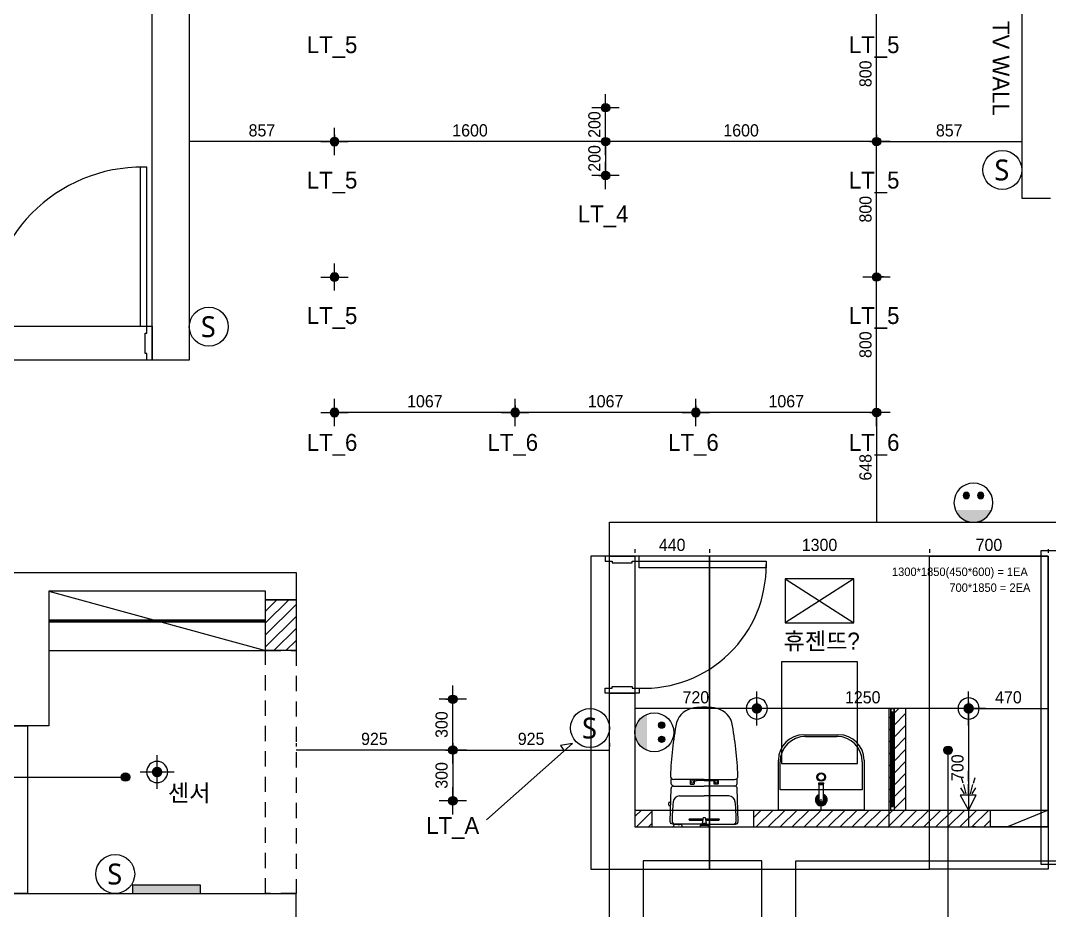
# Model space of a CAD drawing. Header units: millimetres. Extents: x 332171 to 384371, y 54317 to 89920.
# Drawn here: x 364290 to 370363, y 60346 to 65602 of the extents above; entities that cross this region are included whole.
import ezdxf
from ezdxf.enums import TextEntityAlignment as Align

# ---------------------------------------------------------------- set-up
doc = ezdxf.new("R2010")
doc.units = ezdxf.units.MM
doc.header["$LTSCALE"] = 60
doc.linetypes.add('HID', pattern=[2.5, 1.5, -1])
doc.linetypes.add('HIDDEN', pattern=[0.375, 0.25, -0.125])
for name, color, linetype in [('0-ELC TEXT', 7, 'Continuous'), ('03-WAL NEW', 3, 'Continuous'), ('04-WIN', 4, 'Continuous'), ('06-LIGHT', 4, 'Continuous'), ('07-DIM WAL', 5, 'Continuous'), ('2CONTINUOUS', 2, 'Continuous'), ('3.기호.계단선', 30, 'Continuous'), ('BATH', 4, 'Continuous'), ('CO-BATH', 6, 'Continuous'), ('CO-DO-FR', 7, 'Continuous'), ('CO-DOOR', 8, 'Continuous'), ('F-DOOR', 6, 'Continuous'), ('fin', 5, 'Continuous'), ('HAT', 8, 'Continuous'), ('HL', 6, 'HIDDEN'), ('RC-LIGHT', 7, 'Continuous'), ('설비', 140, 'Continuous')]:
    doc.layers.add(name, color=color, linetype=linetype)
doc.styles.add('YOURNAME', font='HY울릉도M.TTF')
doc.styles.add('코레일둥고', font='Korail_Round_Gothic_Medium.ttf')
doc.dimstyles.new('40', dxfattribs={"dimscale": 40, "dimtxt": 1.8, "dimasz": 0.9, "dimexe": 0.5, "dimexo": 1, "dimgap": 0.7, "dimtad": 1, "dimdec": 0, "dimzin": 0, "dimdsep": 46, "dimtxsty": 'YOURNAME', "dimblk": 'NONE', "dimcen": 0, "dimclrd": 1, "dimclre": 1, "dimclrt": 7, "dimadec": 0, "dimazin": 0, "dimtfac": 1, "dimtdec": 0, "dimtix": 1, "dimtmove": 2, "dimatfit": 3, "dimldrblk": 'NONE', "dimfxl": 1, "dimtolj": 1, "dimtzin": 0, "dimarcsym": 0})
pattern_1 = [(45, (25800, 0), (-35.355339, 35.355339), [])]

# ---------------------------------------------------------------- blocks, each defined once
blk = doc.blocks.new('floorplan')
at = {"layer": '3.기호.계단선'}
h = blk.add_hatch(color=256, dxfattribs=at)
h.dxf.hatch_style = 1
h.paths.add_polyline_path([(371694.3, 92857.4), (372094.3, 92857.4), (372094.3, 92907.4), (371694.3, 92907.4)])
at = {"layer": '04-WIN'}
for points in [[(370808.9, 96207.4), (371808.9, 96207.4), (371808.9, 96007.4), (370808.9, 96007.4)], [(374658.9, 94040.4), (374508.9, 94040.4), (374508.9, 94850.4), (374658.9, 94850.4)]]:
    blk.add_lwpolyline(points, close=True, dxfattribs=at)
blk.add_lwpolyline([(370873.9, 93847.4), (371073.9, 93847.4), (371073.9, 92857.4), (370873.9, 92857.4), (370873.9, 93847.4)], dxfattribs=at)
at = {"layer": '2CONTINUOUS'}
for p, q in [((376942.9, 99547.4), (376942.9, 96964.4)), ((376942.9, 96964.4), (377112.9, 96964.4)), ((372658.9, 92657.4), (372658.9, 92857.4))]:
    blk.add_line(p, q, dxfattribs=at)
for points in [[(369332.9, 99740.2), (369332.9, 99539.4), (368462.9, 99539.4), (368462.9, 96207.4), (370808.9, 96207.4), (370808.9, 94752.4), (372658.9, 94752.4), (372658.9, 94592.4), (372478.9, 94592.4), (372478.9, 94642.4), (371198.9, 94642.4), (371198.9, 93847.4), (370873.9, 93847.4)], [(372764.9, 99547.4), (372028.9, 99547.4), (372028.9, 96007.4), (371808.9, 96007.4), (371808.9, 99539.4), (370865.9, 99539.4), (370865.9, 99741.6)], [(374508.9, 94850.4), (374508.9, 95050.4), (378805.9, 95050.4)], [(374658.9, 94040.4), (374658.9, 93250.4), (377098.9, 93250.4), (377098.9, 94850.4), (374508.9, 94850.4)], [(374508.9, 92657.4), (374508.9, 94040.4), (374658.9, 94040.4), (374508.9, 94040.4)], [(374508.9, 92007.4), (375408.9, 92007.4), (375408.9, 93050.4), (374708.9, 93050.4), (374708.9, 92657.4)], [(374708.9, 89442.4), (374708.9, 91807.4), (375608.9, 91807.4), (375608.9, 93050.4), (384977.9, 93050.4)], [(370873.9, 92857.4), (372658.9, 92857.4)]]:
    blk.add_lwpolyline(points, dxfattribs=at)
at = {"layer": '3.기호.계단선'}
blk.add_lwpolyline([(371694.3, 92857.4), (372094.3, 92857.4), (372094.3, 92907.4), (371694.3, 92907.4)], close=True, dxfattribs=at)
blk = doc.blocks.new('CJSWJD')
at = {"layer": '03-WAL NEW'}
h = blk.add_hatch(dxfattribs=at)
h.set_pattern_fill('_USER', color=256, scale=50, angle=45, pattern_type=0)
h.set_pattern_definition(pattern_1)
h.paths.add_polyline_path([(370122.8, 60938.7), (369416.4, 60938.7), (369416.4, 60838.7), (370122.8, 60838.7)])
h.paths.add_polyline_path([(370016.4, 60938.7), (370122.8, 60938.7), (370122.8, 60838.7), (370016.4, 60838.7)], flags=16)
at = {"layer": 'HAT'}
h = blk.add_hatch(dxfattribs=at)
h.set_pattern_fill('_USER', color=256, scale=50, angle=45, pattern_type=0)
h.set_pattern_definition(pattern_1)
h.paths.add_polyline_path([(365916.4, 61880.7), (365736.4, 61880.7), (365736.4, 62180.7), (365916.4, 62180.7)])
h = blk.add_hatch(dxfattribs=at)
h.set_pattern_fill('_USER', color=8, scale=50, angle=45, pattern_type=0)
h.set_pattern_definition(pattern_1)
h.paths.add_polyline_path([(369516.4, 61538.7), (369446.4, 61538.7), (369446.4, 61508.7), (369446.4, 60938.7), (369516.4, 60938.7)])
h.paths.add_polyline_path([(369426.4, 61538.7), (369416.4, 61538.7), (369416.4, 60938.7), (369426.4, 60938.7)])
h = blk.add_hatch(dxfattribs=at)
h.set_pattern_fill('_USER', color=256, scale=50, angle=45, pattern_type=0)
h.set_pattern_definition(pattern_1)
h.paths.add_polyline_path([(369416.4, 60938.7), (368616.4, 60938.7), (368616.4, 60838.7), (369416.4, 60838.7)])
h.paths.add_polyline_path([(368016.4, 60938.7), (367916.4, 60938.7), (367916.4, 60838.7), (368016.4, 60838.7)])
at = {"color": 8}
blk.add_line((369016.4, 60938.7), (369016.4, 61003.7), dxfattribs=at)
at = {"layer": '03-WAL NEW'}
for p, q in [((367916.4, 60938.7), (370116.4, 60938.7)), ((368016.4, 60938.7), (368016.4, 60838.7)), ((368616.4, 60938.7), (368616.4, 60838.7)), ((369416.4, 60938.7), (369416.4, 60838.7))]:
    blk.add_line(p, q, dxfattribs=at)
for points in [[(365916.4, 61880.7), (365736.4, 61880.7), (365736.4, 62180.7), (365916.4, 62180.7)], [(369416.4, 60938.7), (369516.4, 60938.7), (369516.4, 61538.7), (369416.4, 61538.7)]]:
    blk.add_lwpolyline(points, close=True, dxfattribs=at)
at = {"layer": '3.기호.계단선', "color": 8, "linetype": 'HID'}
blk.add_lwpolyline([(365736.4, 61880.7), (365916.4, 61880.7), (365916.4, 60445.7), (365736.4, 60445.7)], close=True, dxfattribs=at)
at = {"layer": 'BATH', "color": 8}
for p, q in [((369884.9, 61108.8), (369884.9, 61170)), ((369855, 61097.6), (369845.3, 61130.5)), ((369914.7, 61097.6), (369924.4, 61130.5)), ((369861.7, 61035), (369840.1, 61069.3)), ((369872.9, 61034.2), (369858.7, 61089.4)), ((369884.9, 61032), (369884.9, 61092.2)), ((369896.8, 61034.2), (369911, 61089.4)), ((369908, 61035), (369929.6, 61069.3)), ((369835.6, 61027.5), (369886.4, 60938.7)), ((369931.9, 61027.5), (369835.6, 61027.5)), ((369886.4, 60938.7), (369931.9, 61027.5))]:
    blk.add_line(p, q, dxfattribs=at)
at = {"layer": 'CO-BATH', "color": 8}
for p, q in [((369433.9, 61518.7), (369433.9, 60958.7)), ((369438.9, 61518.7), (369438.9, 60958.7)), ((368913.9, 61383.7), (369118.9, 61383.7)), ((368923.9, 61373.7), (369108.9, 61373.7)), ((368763.9, 60938.7), (368763.9, 61233.7)), ((368773.9, 61058.7), (368773.9, 61223.7)), ((369258.9, 61223.7), (369258.9, 61058.7)), ((369268.9, 61233.7), (369268.9, 60938.7)), ((369001.9, 61099.2), (369030.9, 61099.2)), ((369001.9, 61094.2), (369001.9, 61099.2)), ((369001.9, 61094.2), (369030.9, 61094.2)), ((369002.9, 61089.2), (369002.9, 61094.2)), ((369029.9, 61089.2), (369029.9, 61094.2)), ((369030.9, 61094.2), (369030.9, 61099.2)), ((369258.9, 61058.7), (368773.9, 61058.7)), ((369002.9, 61089.2), (369029.9, 61089.2)), ((369003.9, 60998.7), (369003.9, 61089.2)), ((369028.9, 60998.7), (369028.9, 61089.2)), ((369268.9, 60938.7), (368763.9, 60938.7)), ((370356.4, 60938.7), (370116.4, 60838.7))]:
    blk.add_line(p, q, dxfattribs=at)
for points in [[(369426.4, 61538.7), (369446.4, 61538.7), (369446.4, 60938.7), (369426.4, 60938.7)], [(369426.4, 61538.7), (369426.4, 61508.7), (369431.4, 61508.7), (369431.4, 61518.7), (369441.4, 61518.7), (369441.4, 61508.7), (369446.4, 61508.7), (369446.4, 61538.7)], [(369426.4, 60938.7), (369426.4, 60968.7), (369431.4, 60968.7), (369431.4, 60958.7), (369441.4, 60958.7), (369441.4, 60968.7), (369446.4, 60968.7), (369446.4, 60938.7)], [(370016.4, 60938.7), (370356.4, 60938.7), (370356.4, 60838.7), (370016.4, 60838.7)]]:
    blk.add_lwpolyline(points, close=True, dxfattribs=at)
for radius in [25, 20]:
    blk.add_circle((369016.4, 61133.7), radius, dxfattribs=at)
for centre, radius, start, end in [((368913.9, 61233.7), 150, 90, 180), ((368923.9, 61223.7), 150, 90, 180), ((369108.9, 61223.7), 150, 0, 90), ((369118.9, 61233.7), 150, 0, 90), ((369016.4, 60998.7), 35, 110.92486, 69.07519), ((369016.4, 60998.7), 30, 114.62434, 65.37571), ((369016.4, 60998.7), 25, 120.00002, 60.00002), ((369016.4, 60998.7), 18, 133.98299, 46.01706), ((369016.4, 60998.7), 12.5, 180.00002, 0.00002)]:
    blk.add_arc(centre, radius, start, end, dxfattribs=at)
at = {"layer": 'CO-DO-FR'}
for points in [[(365066.4, 63795.7), (365066.4, 63595.7), (365036.4, 63595.7), (365036.4, 63635.7), (365026.4, 63635.7), (365026.4, 63755.7), (365036.4, 63755.7), (365036.4, 63795.7), (365066.4, 63795.7)], [(367941.4, 62438.7), (367741.4, 62438.7), (367741.4, 62408.7), (367781.4, 62408.7), (367781.4, 62398.7), (367901.4, 62398.7), (367901.4, 62408.7), (367941.4, 62408.7), (367941.4, 62438.7)], [(367941.4, 61628.7), (367741.4, 61628.7), (367741.4, 61658.7), (367781.4, 61658.7), (367781.4, 61668.7), (367901.4, 61668.7), (367901.4, 61658.7), (367941.4, 61658.7), (367941.4, 61628.7)]]:
    blk.add_lwpolyline(points, close=True, dxfattribs=at)
at = {"layer": 'CO-DOOR'}
for points in [[(364996.4, 64735.7), (364996.4, 63795.7), (365036.4, 63795.7), (365036.4, 64735.7)], [(368691.4, 62368.7), (367941.4, 62368.7), (367941.4, 62408.7), (368691.4, 62408.7)]]:
    blk.add_lwpolyline(points, close=True, dxfattribs=at)
for centre, radius, start, end in [((365006.4, 63825.3), 910.5, 89.3707, 181.86142), ((367970.8, 62378.7), 720.6, 267.65643, 0.79513)]:
    blk.add_arc(centre, radius, start, end, dxfattribs=at)
at = {"layer": 'F-DOOR', "color": 8}
blk.add_line((364456.4, 62230.7), (365736.4, 61880.7), dxfattribs=at)
blk.add_lwpolyline([(364456.4, 62230.7), (364456.4, 61880.7), (365736.4, 61880.7), (365736.4, 62230.7)], close=True, dxfattribs=at)
at = {"layer": 'fin', "color": 8}
for p, q in [((368325.6, 61119.4), (368146.3, 61119.4)), ((368325.6, 61119.4), (368504.9, 61119.4)), ((368145.2, 61080.1), (368325.6, 61080.1)), ((368506, 61080.1), (368325.6, 61080.1)), ((368180.4, 61022.3), (368325.6, 61022.3)), ((368470.8, 61022.3), (368325.6, 61022.3)), ((368317.6, 60855.1), (368153, 60855.1)), ((368169.9, 60853.7), (368157.4, 60853.7)), ((368169.9, 60853.7), (368182.4, 60853.7)), ((368333.6, 60855.1), (368498.2, 60855.1))]:
    blk.add_line(p, q, dxfattribs=at)
for points in [[(368145.2, 61080.1, -0.371724), (368130.8, 61094.8, -0.003515), (368131.7, 61125.8, -0.320541)], [(368506, 61080.1, 0.371724), (368520.4, 61094.8, 0.003515), (368519.5, 61125.8, 0.320541)], [(368153, 60855.1), (368140.6, 60855.1, -0.421209), (368125.6, 60870.5), (368130.2, 61065.5, -0.001659)], [(368498.2, 60855.1), (368510.6, 60855.1, 0.421209), (368525.6, 60870.5), (368521, 61065.5, 0.001659)]]:
    blk.add_lwpolyline(points, format="xyb", dxfattribs=at)
for centre, radius, start, end in [((368281.4, 61417.1), 125.5, 96.57592, 161.7036), ((368325.6, 61140.1), 405.9, 90, 98.30074), ((368325.6, 61140.1), 405.9, 81.69926, 90), ((368369.8, 61417.1), 125.5, 18.2964, 83.42408), ((370330.4, 61050.4), 2205.9, 169.39193, 177.6667), ((366320.8, 61050.4), 2205.9, 2.3333, 10.60807), ((368146.3, 61139.4), 20, 177.6667, 270), ((368504.9, 61139.4), 20, 270, 2.3333), ((368145.2, 61065.1), 15, 90, 178.63491), ((368506, 61065.1), 15, 1.36509, 90), ((369136.9, 60883), 1000, 174.05625, 180.68841), ((368182.1, 60982.4), 40, 92.48709, 174.05625), ((368469.1, 60982.4), 40, 5.94375, 87.51291), ((367514.3, 60883), 1000, 359.31159, 5.94375), ((368153, 60871.1), 16, 180.68841, 270), ((368157.4, 60838.7), 15, 90, 180), ((368182.4, 60838.7), 15, 0, 90), ((368498.2, 60871.1), 16, 270, 359.31159)]:
    blk.add_arc(centre, radius, start, end, dxfattribs=at)
at = {"layer": 'HL', "color": 8, "linetype": 'Continuous'}
for p, q in [((368325.6, 61112.3), (368279.3, 61112.3)), ((368325.6, 61112.3), (368371.9, 61112.3)), ((368116.6, 60969.1), (368116.6, 60981.2)), ((368120.6, 60985.2), (368128.3, 60985.2)), ((368120.6, 60965.1), (368127.9, 60965.1)), ((368239.1, 60886.7), (368318.1, 60886.7)), ((368239.1, 60879.7), (368317.1, 60879.7)), ((368318.7, 60853.5), (368313.2, 60848.7)), ((368319.6, 60894.9), (368314.3, 60860.5)), ((368314.3, 60860.5), (368318.7, 60853.5)), ((368314.3, 60860.5), (368336.9, 60860.5)), ((368318.7, 60853.5), (368332.5, 60853.5)), ((368319.6, 60894.9), (368331.6, 60894.9)), ((368331.6, 60894.9), (368336.9, 60860.5)), ((368336.9, 60860.5), (368332.5, 60853.5)), ((368332.5, 60853.5), (368338, 60848.7)), ((368333.1, 60886.7), (368412.1, 60886.7)), ((368334.1, 60879.7), (368412.1, 60879.7)), ((368301.6, 60848.7), (368301.6, 60838.7)), ((368301.6, 60848.7), (368349.6, 60848.7)), ((368349.6, 60848.7), (368349.6, 60838.7))]:
    blk.add_line(p, q, dxfattribs=at)
for points in [[(368243, 61119.4), (368243, 61095.2, 0.414214), (368247, 61091.2), (368263.5, 61091.2, 0.414214), (368267.5, 61095.2), (368267.5, 61110.8), (368267.5, 61119.4)], [(368267.5, 61110.8), (368277.3, 61110.8, 0.414214), (368279.3, 61112.8), (368279.3, 61119.4)], [(368383.7, 61110.8), (368373.9, 61110.8, -0.414214), (368371.9, 61112.8), (368371.9, 61119.4)], [(368408.2, 61119.4), (368408.2, 61095.2, -0.414214), (368404.2, 61091.2), (368387.7, 61091.2, -0.414214), (368383.7, 61095.2), (368383.7, 61110.8), (368383.7, 61119.4)]]:
    blk.add_lwpolyline(points, format="xyb", dxfattribs=at)
for centre in [(368255.6, 61105.1), (368395.6, 61105.1)]:
    blk.add_circle(centre, 8, dxfattribs=at)
for centre, radius, start, end in [((368120.6, 60981.2), 4, 90, 180), ((368120.6, 60969.1), 4, 180, 270), ((368239.1, 60883.2), 3.5, 90, 270), ((368412.1, 60883.2), 3.5, 270, 90)]:
    blk.add_arc(centre, radius, start, end, dxfattribs=at)
blk.add_blockref('floorplan', (-6742.6, -32411.6))
blk = doc.blocks.new('1')
at = {"linetype": 'Continuous'}
h = blk.add_hatch(color=4, dxfattribs=at)
h.dxf.hatch_style = 1
edge = h.paths.add_edge_path()
edge.add_arc((11539653, -14273504), 37.5, 0, 360)
at = {"color": 1, "linetype": 'Continuous'}
for p, q in [((11539653, -14273637), (11539653, -14273370)), ((11539520, -14273504), (11539787, -14273504))]:
    blk.add_line(p, q, dxfattribs=at)
at = {"color": 4, "linetype": 'Continuous'}
for radius in [41.5, 37.5]:
    blk.add_circle((11539653, -14273504), radius, dxfattribs=at)
blk = doc.blocks.new('hallogen')
h = blk.add_hatch(color=256)
h.dxf.hatch_style = 1
edge = h.paths.add_edge_path()
edge.add_arc((48591.7, 60854.3), 31.2, 0, 360, ccw=False)
at = {"color": 1, "linetype": 'Continuous'}
for p, q in [((48591.7, 60954.3), (48591.7, 60754.3)), ((48691.7, 60854.3), (48491.7, 60854.3))]:
    blk.add_line(p, q, dxfattribs=at)
at = {"color": 4, "linetype": 'Continuous'}
blk.add_circle((48591.7, 60854.3), 62.5, dxfattribs=at)
blk = doc.blocks.new('*D122')
at = {"layer": '07-DIM WAL', "color": 1, "lineweight": -2}
for p, q in [((369656.4, 62478.7), (369656.4, 62458.7)), ((369656.4, 62438.7), (370356.4, 62438.7)), ((370356.4, 62478.7), (370356.4, 62458.7))]:
    blk.add_line(p, q, dxfattribs=at)
at = {"layer": 'Defpoints', "color": 0}
for p in [(369656.4, 62438.7), (370356.4, 62438.7), (370356.4, 62438.7)]:
    blk.add_point(p, dxfattribs=at)
at = {"layer": '07-DIM WAL', "color": 7, "insert": (370006.4, 62504.2), "char_height": 72, "attachment_point": 5, "style": 'YOURNAME'}
blk.add_mtext('\\A1;700', dxfattribs=at)
blk = doc.blocks.new('_None')
blk = doc.blocks.new('*D123')
at = {"layer": '07-DIM WAL', "color": 1, "lineweight": -2}
for p, q in [((368356.4, 62478.7), (368356.4, 62458.7)), ((369656.4, 62438.7), (368356.4, 62438.7)), ((369656.4, 62478.7), (369656.4, 62458.7))]:
    blk.add_line(p, q, dxfattribs=at)
at = {"layer": 'Defpoints', "color": 0}
for p in [(368356.4, 62438.7), (368356.4, 62438.7), (369656.4, 62438.7)]:
    blk.add_point(p, dxfattribs=at)
at = {"layer": '07-DIM WAL', "color": 7, "insert": (369006.4, 62504.2), "char_height": 72, "attachment_point": 5, "style": 'YOURNAME'}
blk.add_mtext('\\A1;1300', dxfattribs=at)
blk = doc.blocks.new('*D124')
at = {"layer": '07-DIM WAL', "color": 1, "lineweight": -2}
for p, q in [((367916.4, 62478.7), (367916.4, 62458.7)), ((368356.4, 62438.7), (367916.4, 62438.7)), ((368356.4, 62478.7), (368356.4, 62458.7))]:
    blk.add_line(p, q, dxfattribs=at)
at = {"layer": 'Defpoints', "color": 0}
for p in [(367916.4, 62438.7), (367916.4, 62438.7), (368356.4, 62438.7)]:
    blk.add_point(p, dxfattribs=at)
at = {"layer": '07-DIM WAL', "color": 7, "insert": (368136.4, 62504.2), "char_height": 72, "attachment_point": 5, "style": 'YOURNAME'}
blk.add_mtext('\\A1;440', dxfattribs=at)
blk = doc.blocks.new('*D126')
at = {"layer": '07-DIM WAL', "color": 1, "lineweight": -2}
for p, q in [((369886.4, 61578.7), (369886.4, 61558.7)), ((369886.4, 61538.7), (370356.4, 61538.7)), ((370356.4, 61578.7), (370356.4, 61558.7))]:
    blk.add_line(p, q, dxfattribs=at)
at = {"layer": 'Defpoints', "color": 0}
for p in [(369886.4, 61538.7), (370356.4, 61538.7), (370356.4, 61538.7)]:
    blk.add_point(p, dxfattribs=at)
at = {"layer": '07-DIM WAL', "color": 7, "insert": (370121.4, 61604.2), "char_height": 72, "attachment_point": 5, "style": 'YOURNAME'}
blk.add_mtext('\\A1;470', dxfattribs=at)
blk = doc.blocks.new('*D127')
at = {"layer": '07-DIM WAL', "color": 1, "lineweight": -2}
for p, q in [((369886.4, 61538.7), (369886.4, 60838.7)), ((369926.4, 61538.7), (369906.4, 61538.7)), ((369926.4, 60838.7), (369906.4, 60838.7))]:
    blk.add_line(p, q, dxfattribs=at)
at = {"layer": 'Defpoints', "color": 0}
for p in [(369886.4, 61538.7), (369886.4, 60838.7), (369886.4, 60838.7)]:
    blk.add_point(p, dxfattribs=at)
at = {"layer": '07-DIM WAL', "color": 7, "insert": (369820.9, 61188.7), "char_height": 72, "attachment_point": 5, "rotation": 90, "style": 'YOURNAME'}
blk.add_mtext('\\A1;700', dxfattribs=at)
blk = doc.blocks.new('*D128')
at = {"layer": '07-DIM WAL', "color": 1, "lineweight": -2}
for p, q in [((368636.4, 61578.7), (368636.4, 61558.7)), ((369886.4, 61538.7), (368636.4, 61538.7)), ((369886.4, 61578.7), (369886.4, 61558.7))]:
    blk.add_line(p, q, dxfattribs=at)
at = {"layer": 'Defpoints', "color": 0}
for p in [(368636.4, 61538.7), (368636.4, 61538.7), (369886.4, 61538.7)]:
    blk.add_point(p, dxfattribs=at)
at = {"layer": '07-DIM WAL', "color": 7, "insert": (369261.4, 61604.2), "char_height": 72, "attachment_point": 5, "style": 'YOURNAME'}
blk.add_mtext('\\A1;1250', dxfattribs=at)
blk = doc.blocks.new('*D129')
at = {"layer": '07-DIM WAL', "color": 1, "lineweight": -2}
for p, q in [((367916.4, 61578.7), (367916.4, 61558.7)), ((368636.4, 61538.7), (367916.4, 61538.7)), ((368636.4, 61578.7), (368636.4, 61558.7))]:
    blk.add_line(p, q, dxfattribs=at)
at = {"layer": 'Defpoints', "color": 0}
for p in [(367916.4, 61538.7), (367916.4, 61538.7), (368636.4, 61538.7)]:
    blk.add_point(p, dxfattribs=at)
at = {"layer": '07-DIM WAL', "color": 7, "insert": (368276.4, 61604.2), "char_height": 72, "attachment_point": 5, "style": 'YOURNAME'}
blk.add_mtext('\\A1;720', dxfattribs=at)
blk = doc.blocks.new('*D134')
at = {"layer": '07-DIM WAL', "color": 1, "lineweight": -2}
for p, q in [((366841.4, 61333.2), (366841.4, 61313.2)), ((366841.4, 61293.2), (367766.4, 61293.2)), ((367766.4, 61333.2), (367766.4, 61313.2))]:
    blk.add_line(p, q, dxfattribs=at)
at = {"layer": 'Defpoints', "color": 0}
for p in [(366841.4, 61293.2), (367766.4, 61293.2), (367766.4, 61293.2)]:
    blk.add_point(p, dxfattribs=at)
at = {"layer": '07-DIM WAL', "color": 7, "insert": (367303.9, 61358.6), "char_height": 72, "attachment_point": 5, "style": 'YOURNAME'}
blk.add_mtext('\\A1;925', dxfattribs=at)
blk = doc.blocks.new('*D135')
at = {"layer": '07-DIM WAL', "color": 1, "lineweight": -2}
for p, q in [((365916.4, 61333.2), (365916.4, 61313.2)), ((366841.4, 61293.2), (365916.4, 61293.2)), ((366841.4, 61333.2), (366841.4, 61313.2))]:
    blk.add_line(p, q, dxfattribs=at)
at = {"layer": 'Defpoints', "color": 0}
for p in [(365916.4, 61293.2), (365916.4, 61293.2), (366841.4, 61293.2)]:
    blk.add_point(p, dxfattribs=at)
at = {"layer": '07-DIM WAL', "color": 7, "insert": (366378.9, 61358.6), "char_height": 72, "attachment_point": 5, "style": 'YOURNAME'}
blk.add_mtext('\\A1;925', dxfattribs=at)
blk = doc.blocks.new('*D136')
at = {"layer": '07-DIM WAL', "color": 1, "lineweight": -2}
for p, q in [((366841.4, 61293.2), (366841.4, 60993.2)), ((366881.4, 61293.2), (366861.4, 61293.2)), ((366881.4, 60993.2), (366861.4, 60993.2))]:
    blk.add_line(p, q, dxfattribs=at)
at = {"layer": 'Defpoints', "color": 0}
for p in [(366841.4, 61293.2), (366841.4, 60993.2), (366841.4, 60993.2)]:
    blk.add_point(p, dxfattribs=at)
at = {"layer": '07-DIM WAL', "color": 7, "insert": (366775.9, 61143.2), "char_height": 72, "attachment_point": 5, "rotation": 90, "style": 'YOURNAME'}
blk.add_mtext('\\A1;300', dxfattribs=at)
blk = doc.blocks.new('*D137')
at = {"layer": '07-DIM WAL', "color": 1, "lineweight": -2}
for p, q in [((366801.4, 61593.2), (366821.4, 61593.2)), ((366841.4, 61293.2), (366841.4, 61593.2)), ((366801.4, 61293.2), (366821.4, 61293.2))]:
    blk.add_line(p, q, dxfattribs=at)
at = {"layer": 'Defpoints', "color": 0}
for p in [(366841.4, 61593.2), (366841.4, 61593.2), (366841.4, 61293.2)]:
    blk.add_point(p, dxfattribs=at)
at = {"layer": '07-DIM WAL', "color": 7, "insert": (366775.9, 61443.2), "char_height": 72, "attachment_point": 5, "rotation": 90, "style": 'YOURNAME'}
blk.add_mtext('\\A1;300', dxfattribs=at)
blk = doc.blocks.new('egoo')
at = {"layer": '설비'}
h = blk.add_hatch(color=140, dxfattribs=at)
edge = h.paths.add_edge_path()
edge.add_arc((1015645.3, 443433.7), 22.3, 0, 360)
h = blk.add_hatch(color=140, dxfattribs=at)
edge = h.paths.add_edge_path()
edge.add_arc((1015747.7, 443433.7), 22.3, 0, 360)
h = blk.add_hatch(color=140, dxfattribs=at)
edge = h.paths.add_edge_path()
edge.add_line((1015826.3, 443329.1), (1015566.6, 443329.1))
edge.add_ellipse((1015696.5, 443381.5), major_axis=(99, 99), ratio=1, start_angle=156.95778, end_angle=293.04222)
at = {"layer": '설비', "color": 140}
for centre, radius in [((1015696.5, 443381.5), 140), ((1015645.3, 443433.7), 22.3), ((1015747.7, 443433.7), 22.3)]:
    blk.add_circle(centre, radius, dxfattribs=at)
blk = doc.blocks.new('SW')
at = {"layer": '설비', "color": 140}
blk.add_circle((11533254.1, -14277699.4), 184, dxfattribs=at)
at = {"layer": '설비', "color": 140, "insert": (11533320, -14277600.8), "char_height": 197.143, "width": 314.327, "attachment_point": 3, "style": '코레일둥고'}
blk.add_mtext('{\\fMalgun Gothic|b0|i0|c129|p50;S}', dxfattribs=at)
blk = doc.blocks.new('*D247')
at = {"layer": '07-DIM WAL', "color": 1, "lineweight": -2}
for p, q in [((369343.4, 63287.2), (368276.7, 63287.2)), ((368276.7, 63247.2), (368276.7, 63267.2)), ((369343.4, 63247.2), (369343.4, 63267.2))]:
    blk.add_line(p, q, dxfattribs=at)
at = {"layer": 'Defpoints', "color": 0}
for p in [(368276.7, 63287.2), (368276.7, 63287.2), (369343.4, 63287.2)]:
    blk.add_point(p, dxfattribs=at)
at = {"layer": '07-DIM WAL', "color": 7, "insert": (368810, 63352.7), "char_height": 72, "attachment_point": 5, "style": 'YOURNAME'}
blk.add_mtext('\\A1;1067', dxfattribs=at)
blk = doc.blocks.new('*D248')
at = {"layer": '07-DIM WAL', "color": 1, "lineweight": -2}
for p, q in [((369303.4, 63287.2), (369323.4, 63287.2)), ((369343.4, 63287.2), (369343.4, 62638.7)), ((369303.4, 62638.7), (369323.4, 62638.7))]:
    blk.add_line(p, q, dxfattribs=at)
at = {"layer": 'Defpoints', "color": 0}
for p in [(369343.4, 63287.2), (369343.4, 62638.7), (369343.4, 62638.7)]:
    blk.add_point(p, dxfattribs=at)
at = {"layer": '07-DIM WAL', "color": 7, "insert": (369277.8, 62963), "char_height": 72, "attachment_point": 5, "rotation": 90, "style": 'YOURNAME'}
blk.add_mtext('\\A1;648', dxfattribs=at)
blk = doc.blocks.new('*D249')
at = {"layer": '07-DIM WAL', "color": 1, "lineweight": -2}
for p, q in [((369303.4, 64087.2), (369323.4, 64087.2)), ((369343.4, 63287.2), (369343.4, 64087.2)), ((369303.4, 63287.2), (369323.4, 63287.2))]:
    blk.add_line(p, q, dxfattribs=at)
at = {"layer": 'Defpoints', "color": 0}
for p in [(369343.4, 64087.2), (369343.4, 64087.2), (369343.4, 63287.2)]:
    blk.add_point(p, dxfattribs=at)
at = {"layer": '07-DIM WAL', "color": 7, "insert": (369277.9, 63687.2), "char_height": 72, "attachment_point": 5, "rotation": 90, "style": 'YOURNAME'}
blk.add_mtext('\\A1;800', dxfattribs=at)
blk = doc.blocks.new('*D250')
at = {"layer": '07-DIM WAL', "color": 1, "lineweight": -2}
for p, q in [((369343.4, 64087.2), (369343.4, 64887.2)), ((369383.4, 64887.2), (369363.4, 64887.2)), ((369383.4, 64087.2), (369363.4, 64087.2))]:
    blk.add_line(p, q, dxfattribs=at)
at = {"layer": 'Defpoints', "color": 0}
for p in [(369343.4, 64887.2), (369343.4, 64887.2), (369343.4, 64087.2)]:
    blk.add_point(p, dxfattribs=at)
at = {"layer": '07-DIM WAL', "color": 7, "insert": (369277.9, 64487.2), "char_height": 72, "attachment_point": 5, "rotation": 90, "style": 'YOURNAME'}
blk.add_mtext('\\A1;800', dxfattribs=at)
blk = doc.blocks.new('*D251')
at = {"layer": '07-DIM WAL', "color": 1, "lineweight": -2}
for p, q in [((369303.4, 65687.2), (369323.4, 65687.2)), ((369343.4, 64887.2), (369343.4, 65687.2)), ((369303.4, 64887.2), (369323.4, 64887.2))]:
    blk.add_line(p, q, dxfattribs=at)
at = {"layer": 'Defpoints', "color": 0}
for p in [(369343.4, 65687.2), (369343.4, 65687.2), (369343.4, 64887.2)]:
    blk.add_point(p, dxfattribs=at)
at = {"layer": '07-DIM WAL', "color": 7, "insert": (369277.9, 65287.2), "char_height": 72, "attachment_point": 5, "rotation": 90, "style": 'YOURNAME'}
blk.add_mtext('\\A1;800', dxfattribs=at)
blk = doc.blocks.new('*D254')
at = {"layer": '07-DIM WAL', "color": 1, "lineweight": -2}
for p, q in [((369343.4, 64927.2), (369343.4, 64907.2)), ((370200.4, 64927.2), (370200.4, 64907.2)), ((369343.4, 64887.2), (370200.4, 64887.2))]:
    blk.add_line(p, q, dxfattribs=at)
at = {"layer": 'Defpoints', "color": 0}
for p in [(369343.4, 64887.2), (370200.4, 64887.2), (370200.4, 64887.2)]:
    blk.add_point(p, dxfattribs=at)
at = {"layer": '07-DIM WAL', "color": 7, "insert": (369771.9, 64952.7), "char_height": 72, "attachment_point": 5, "style": 'YOURNAME'}
blk.add_mtext('\\A1;857', dxfattribs=at)
blk = doc.blocks.new('*D255')
at = {"layer": '07-DIM WAL', "color": 1, "lineweight": -2}
for p, q in [((369343.4, 64887.2), (367743.4, 64887.2)), ((367743.4, 64847.2), (367743.4, 64867.2)), ((369343.4, 64847.2), (369343.4, 64867.2))]:
    blk.add_line(p, q, dxfattribs=at)
at = {"layer": 'Defpoints', "color": 0}
for p in [(367743.4, 64887.2), (367743.4, 64887.2), (369343.4, 64887.2)]:
    blk.add_point(p, dxfattribs=at)
at = {"layer": '07-DIM WAL', "color": 7, "insert": (368543.4, 64952.7), "char_height": 72, "attachment_point": 5, "style": 'YOURNAME'}
blk.add_mtext('\\A1;1600', dxfattribs=at)
blk = doc.blocks.new('*D256')
at = {"layer": '07-DIM WAL', "color": 1, "lineweight": -2}
for p, q in [((367703.4, 65087.2), (367723.4, 65087.2)), ((367743.4, 64887.2), (367743.4, 65087.2)), ((367703.4, 64887.2), (367723.4, 64887.2))]:
    blk.add_line(p, q, dxfattribs=at)
at = {"layer": 'Defpoints', "color": 0}
for p in [(367743.4, 65087.2), (367743.4, 65087.2), (367743.4, 64887.2)]:
    blk.add_point(p, dxfattribs=at)
at = {"layer": '07-DIM WAL', "color": 7, "insert": (367677.9, 64987.2), "char_height": 72, "attachment_point": 5, "rotation": 90, "style": 'YOURNAME'}
blk.add_mtext('\\A1;200', dxfattribs=at)
blk = doc.blocks.new('*D257')
at = {"layer": '07-DIM WAL', "color": 1, "lineweight": -2}
for p, q in [((367703.4, 64887.2), (367723.4, 64887.2)), ((367743.4, 64887.2), (367743.4, 64687.2)), ((367703.4, 64687.2), (367723.4, 64687.2))]:
    blk.add_line(p, q, dxfattribs=at)
at = {"layer": 'Defpoints', "color": 0}
for p in [(367743.4, 64887.2), (367743.4, 64687.2), (367743.4, 64687.2)]:
    blk.add_point(p, dxfattribs=at)
at = {"layer": '07-DIM WAL', "color": 7, "insert": (367677.9, 64787.2), "char_height": 72, "attachment_point": 5, "rotation": 90, "style": 'YOURNAME'}
blk.add_mtext('\\A1;200', dxfattribs=at)
blk = doc.blocks.new('*D258')
at = {"layer": '07-DIM WAL', "color": 1, "lineweight": -2}
for p, q in [((367743.4, 64887.2), (366143.4, 64887.2)), ((366143.4, 64847.2), (366143.4, 64867.2)), ((367743.4, 64847.2), (367743.4, 64867.2))]:
    blk.add_line(p, q, dxfattribs=at)
at = {"layer": 'Defpoints', "color": 0}
for p in [(366143.4, 64887.2), (366143.4, 64887.2), (367743.4, 64887.2)]:
    blk.add_point(p, dxfattribs=at)
at = {"layer": '07-DIM WAL', "color": 7, "insert": (366943.4, 64952.7), "char_height": 72, "attachment_point": 5, "style": 'YOURNAME'}
blk.add_mtext('\\A1;1600', dxfattribs=at)
blk = doc.blocks.new('*D259')
at = {"layer": '07-DIM WAL', "color": 1, "lineweight": -2}
for p, q in [((365286.4, 64927.2), (365286.4, 64907.2)), ((366143.4, 64927.2), (366143.4, 64907.2)), ((366143.4, 64887.2), (365286.4, 64887.2))]:
    blk.add_line(p, q, dxfattribs=at)
at = {"layer": 'Defpoints', "color": 0}
for p in [(365286.4, 64887.2), (365286.4, 64887.2), (366143.4, 64887.2)]:
    blk.add_point(p, dxfattribs=at)
at = {"layer": '07-DIM WAL', "color": 7, "insert": (365714.9, 64952.7), "char_height": 72, "attachment_point": 5, "style": 'YOURNAME'}
blk.add_mtext('\\A1;857', dxfattribs=at)
blk = doc.blocks.new('*D260')
at = {"layer": '07-DIM WAL', "color": 1, "lineweight": -2}
for p, q in [((368276.7, 63287.2), (367210, 63287.2)), ((368276.7, 63327.2), (368276.7, 63307.2)), ((367210, 63247.2), (367210, 63267.2))]:
    blk.add_line(p, q, dxfattribs=at)
at = {"layer": 'Defpoints', "color": 0}
for p in [(367210, 63287.2), (367210, 63287.2), (368276.7, 63287.2)]:
    blk.add_point(p, dxfattribs=at)
at = {"layer": '07-DIM WAL', "color": 7, "insert": (367743.4, 63352.7), "char_height": 72, "attachment_point": 5, "style": 'YOURNAME'}
blk.add_mtext('\\A1;1067', dxfattribs=at)
blk = doc.blocks.new('*D261')
at = {"layer": '07-DIM WAL', "color": 1, "lineweight": -2}
for p, q in [((367210, 63287.2), (366143.4, 63287.2)), ((367210, 63327.2), (367210, 63307.2)), ((366143.4, 63247.2), (366143.4, 63267.2))]:
    blk.add_line(p, q, dxfattribs=at)
at = {"layer": 'Defpoints', "color": 0}
for p in [(366143.4, 63287.2), (366143.4, 63287.2), (367210, 63287.2)]:
    blk.add_point(p, dxfattribs=at)
at = {"layer": '07-DIM WAL', "color": 7, "insert": (366676.7, 63352.7), "char_height": 72, "attachment_point": 5, "style": 'YOURNAME'}
blk.add_mtext('\\A1;1067', dxfattribs=at)

msp = doc.modelspace()

# ---------------------------------------------------------------- hatches: boundary and pattern name
at = {"layer": '0-ELC TEXT'}
h = msp.add_hatch(color=256, dxfattribs=at)
h.dxf.hatch_style = 1
edge = h.paths.add_edge_path()
edge.add_arc((369765.1, 61291.6), 25, -270, 90, ccw=False)
h = msp.add_hatch(color=256, dxfattribs=at)
h.dxf.hatch_style = 1
edge = h.paths.add_edge_path()
edge.add_arc((369765.1, 61291.6), 25, -270, 90, ccw=False)
h = msp.add_hatch(color=256, dxfattribs=at)
h.dxf.hatch_style = 1
edge = h.paths.add_edge_path()
edge.add_arc((364910, 61133.3), 25, -270, 90, ccw=False)
h = msp.add_hatch(color=256, dxfattribs=at)
h.dxf.hatch_style = 1
edge = h.paths.add_edge_path()
edge.add_arc((364910, 61133.3), 25, -270, 90, ccw=False)

# ---------------------------------------------------------------- linework, layer by layer
msp.add_line((363129.9, 61133.3), (364910, 61133.3), dxfattribs=at)
msp.add_lwpolyline([(371210.1, 58979.4), (369765.1, 58979.4), (369765.1, 61291.6)], dxfattribs=at)
for centre in [(369765.1, 61291.6), (369765.1, 61291.6), (364910, 61133.3), (364910, 61133.3)]:
    msp.add_circle(centre, 25, dxfattribs=at)
at = {"layer": '06-LIGHT'}
for p, q in [((369208.9, 62303.7), (368803.9, 62043.7)), ((368803.9, 62303.7), (369208.9, 62043.7))]:
    msp.add_line(p, q, dxfattribs=at)
msp.add_lwpolyline([(368803.9, 62043.7), (369208.9, 62043.7), (369208.9, 62303.7), (368803.9, 62303.7)], close=True, dxfattribs=at)
at = {"layer": '3.기호.계단선', "color": 10, "linetype": 'HID', "const_width": 20}
msp.add_lwpolyline([(364456.4, 62055.7), (365736.4, 62055.7)], dxfattribs=at)
at = {"layer": '3.기호.계단선'}
msp.add_lwpolyline([(367040, 60880), (367549.2, 61332.2), (367477.9, 61319.3), (367499.2, 61287.8)], dxfattribs=at)
at = {"layer": 'RC-LIGHT', "color": 8}
for points in [[(368356.4, 60588.7), (368356.4, 62438.7), (367656.4, 62438.7), (367656.4, 60588.7)], [(369656.4, 62438.7), (368356.4, 62438.7), (368356.4, 60588.7), (369656.4, 60588.7)], [(369656.4, 60588.7), (369656.4, 62438.7), (370356.4, 62438.7), (370356.4, 60588.7)], [(370663.4, 60618.7), (370663.4, 62468.7), (370313.4, 62468.7), (370313.4, 60618.7)], [(369231.4, 61813.7), (368781.4, 61813.7), (368781.4, 61213.7), (369231.4, 61213.7)]]:
    msp.add_lwpolyline(points, close=True, dxfattribs=at)

# ---------------------------------------------------------------- block references
msp.add_blockref('CJSWJD', (0, 0))
at = {"layer": '06-LIGHT', "xscale": -1, "rotation": 180}
for p in [(320044.7, 122393), (321294.7, 122393), (316504.7, 122017.5)]:
    msp.add_blockref('hallogen', p, dxfattribs=at)
at = {"layer": 'RC-LIGHT', "yscale": 0.6024096385271789, "zscale": 0.6024096385271789}
for p, xscale, rotation in [((-8230752.9, -6886511.3), 0.6024096385271789, 90.00000000000001), ((8964639.6, -6886711.3), -0.6024096385271789, 270), ((-8230752.9, -6886711.3), 0.6024096385271789, 90.00000000000001), ((-8229152.9, -6886711.3), 0.6024096385271789, 90.00000000000001), ((-8230752.9, -6886911.3), 0.6024096385271789, 90.00000000000001), ((8964639.6, -6887511.3), -0.6024096385271789, 270), ((-8229152.9, -6887511.3), 0.6024096385271789, 90.00000000000001), ((8964639.6, -6888311.3), -0.6024096385271789, 270), ((8965706.3, -6888311.3), -0.6024096385271789, 270), ((8966773, -6888311.3), -0.6024096385271789, 270), ((-8229152.9, -6888311.3), 0.6024096385271789, 90.00000000000001), ((-8231654.9, -6890005.3), 0.6024096385271789, 90.00000000000001), ((-8231654.9, -6890305.3), 0.6024096385271789, 90.00000000000001), ((-8231654.9, -6890605.3), 0.6024096385271789, 90.00000000000001)]:
    msp.add_blockref('1', p, dxfattribs=dict(at, xscale=xscale, rotation=rotation))
at = {"layer": '설비', "color": 140}
for name, p, xscale, yscale, zscale in [('SW', (-6838198.2, 8988281.5), 0.625, 0.625, 0.625), ('SW', (-6842882.4, 8987355.5), 0.625, 0.625, 0.625), ('egoo', (1204237, -301452.5), -0.8214285869294655, 0.8214285869294655, 0.8214285869294655), ('SW', (-6840632.4, 8984985), 0.625, 0.625, 0.625), ('SW', (-6843434.8, 8984122.9), 0.625, 0.625, 0.625)]:
    msp.add_blockref(name, p, dxfattribs=dict(at, xscale=xscale, yscale=yscale, zscale=zscale))
at = {"layer": '설비', "color": 140, "xscale": 0.8214285869294655, "yscale": 0.8214285869294655, "zscale": 0.8214285869294655, "rotation": 270}
msp.add_blockref('egoo', (3825.2, 895720.1), dxfattribs=at)

# ---------------------------------------------------------------- texts
at = {"layer": '0-ELC TEXT', "style": '코레일둥고'}
msp.add_text('TV WALL', height=100, rotation=270, dxfattribs=at).set_placement((370027.4, 65599.3))
msp.add_text('휴젠뜨?', height=100, dxfattribs=at).set_placement((368794.6, 61886.9))
at = {"layer": '3.기호.계단선', "style": '코레일둥고'}
for s, p in [('LT_5', (365980, 65409.4)), ('LT_5', (369180, 65409.4)), ('LT_5', (365980, 64609.4)), ('LT_5', (369180, 64609.4)), ('LT_4', (367580, 64409.4)), ('LT_5', (365980, 63809.4)), ('LT_5', (369180, 63809.4)), ('LT_6', (365980, 63060)), ('LT_6', (367046.7, 63060)), ('LT_6', (368113.3, 63060)), ('LT_6', (369180, 63060)), ('센서', (365160, 60990)), ('LT_A', (366685, 60797.5))]:
    msp.add_text(s, height=100, dxfattribs=at).set_placement(p)
at = {"layer": 'RC-LIGHT', "color": 8, "style": '코레일둥고'}
for s, p in [('1300*1850(450*600) = 1EA', (369433.9, 62370.9)), ('700*1850 = 2EA', (369772.7, 62277.3))]:
    msp.add_text(s, height=50, dxfattribs=at).set_placement(p, align=Align.TOP_LEFT)

# ---------------------------------------------------------------- dimensions: what is measured, and where the dimension line sits
at = {"layer": '07-DIM WAL'}
for base, p1, p2, picture, middle in [((369343.4, 65687.2), (369343.4, 64887.2), (369343.4, 65687.2), '*D251', (369277.9, 65287.2)), ((367743.4, 65087.2), (367743.4, 64887.2), (367743.4, 65087.2), '*D256', (367677.9, 64987.2)), ((367743.4, 64687.2), (367743.4, 64887.2), (367743.4, 64687.2), '*D257', (367677.9, 64787.2)), ((369343.4, 64887.2), (369343.4, 64087.2), (369343.4, 64887.2), '*D250', (369277.9, 64487.2)), ((369343.4, 64087.2), (369343.4, 63287.2), (369343.4, 64087.2), '*D249', (369277.9, 63687.2)), ((369343.3589183, 62638.7356465), (369343.3589183, 63287.2356465), (369343.3589183, 62638.7356465), '*D248', (369277.8249635, 62962.9856465)), ((366841.4, 61593.2), (366841.4, 61293.2), (366841.4, 61593.2), '*D137', (366775.9, 61443.2)), ((369886.4, 60838.7), (369886.4, 61538.7), (369886.4, 60838.7), '*D127', (369820.9, 61188.7)), ((366841.4, 60993.2), (366841.4, 61293.2), (366841.4, 60993.2), '*D136', (366775.9, 61143.2))]:
    dim = msp.add_linear_dim(base=base, p1=p1, p2=p2, angle=90, dimstyle='40', override={"dimfxl": 1.25}, dxfattribs=at)
    dim.commit()
    dim.dimension.update_dxf_attribs({"geometry": picture, "text_midpoint": middle})
for base, p1, p2, picture, middle in [((365286.4, 64887.2), (366143.4, 64887.2), (365286.4, 64887.2), '*D259', (365714.9, 64952.7)), ((366143.4, 64887.2), (367743.4, 64887.2), (366143.4, 64887.2), '*D258', (366943.4, 64952.7)), ((367743.4, 64887.2), (369343.4, 64887.2), (367743.4, 64887.2), '*D255', (368543.4, 64952.7)), ((370200.4, 64887.2), (369343.4, 64887.2), (370200.4, 64887.2), '*D254', (369771.9, 64952.7)), ((366143.4, 63287.2), (367210, 63287.2), (366143.4, 63287.2), '*D261', (366676.7, 63352.7)), ((367210, 63287.2), (368276.7, 63287.2), (367210, 63287.2), '*D260', (367743.4, 63352.7)), ((368276.7, 63287.2), (369343.4, 63287.2), (368276.7, 63287.2), '*D247', (368810, 63352.7)), ((367916.4, 62438.7), (368356.4, 62438.7), (367916.4, 62438.7), '*D124', (368136.4, 62504.2)), ((368356.4, 62438.7), (369656.4, 62438.7), (368356.4, 62438.7), '*D123', (369006.4, 62504.2)), ((370356.4, 62438.7), (369656.4, 62438.7), (370356.4, 62438.7), '*D122', (370006.4, 62504.2)), ((367916.4, 61538.7), (368636.4, 61538.7), (367916.4, 61538.7), '*D129', (368276.4, 61604.2)), ((368636.4, 61538.7), (369886.4, 61538.7), (368636.4, 61538.7), '*D128', (369261.4, 61604.2)), ((370356.4, 61538.7), (369886.4, 61538.7), (370356.4, 61538.7), '*D126', (370121.4, 61604.2)), ((365916.4, 61293.2), (366841.4, 61293.2), (365916.4, 61293.2), '*D135', (366378.9, 61358.6)), ((367766.4, 61293.2), (366841.4, 61293.2), (367766.4, 61293.2), '*D134', (367303.9, 61358.6))]:
    dim = msp.add_linear_dim(base=base, p1=p1, p2=p2, dimstyle='40', override={"dimfxl": 1.25}, dxfattribs=at)
    dim.commit()
    dim.dimension.update_dxf_attribs({"geometry": picture, "text_midpoint": middle})

doc.saveas('drawing.dxf')
